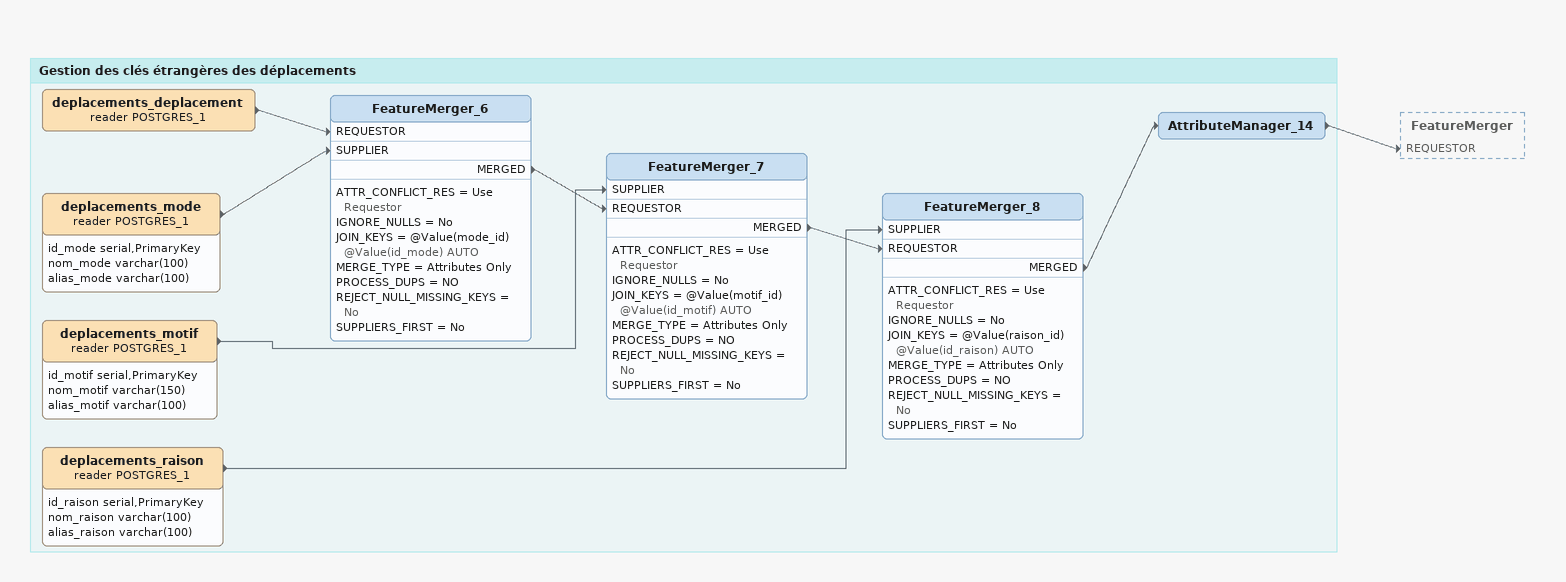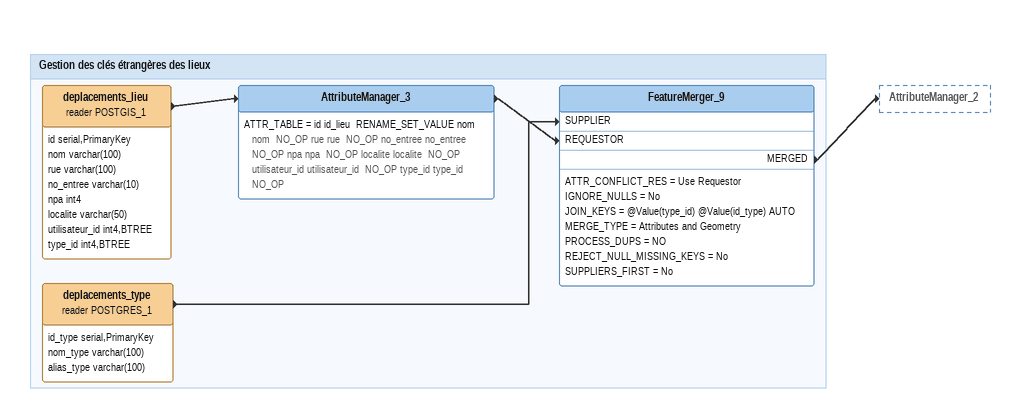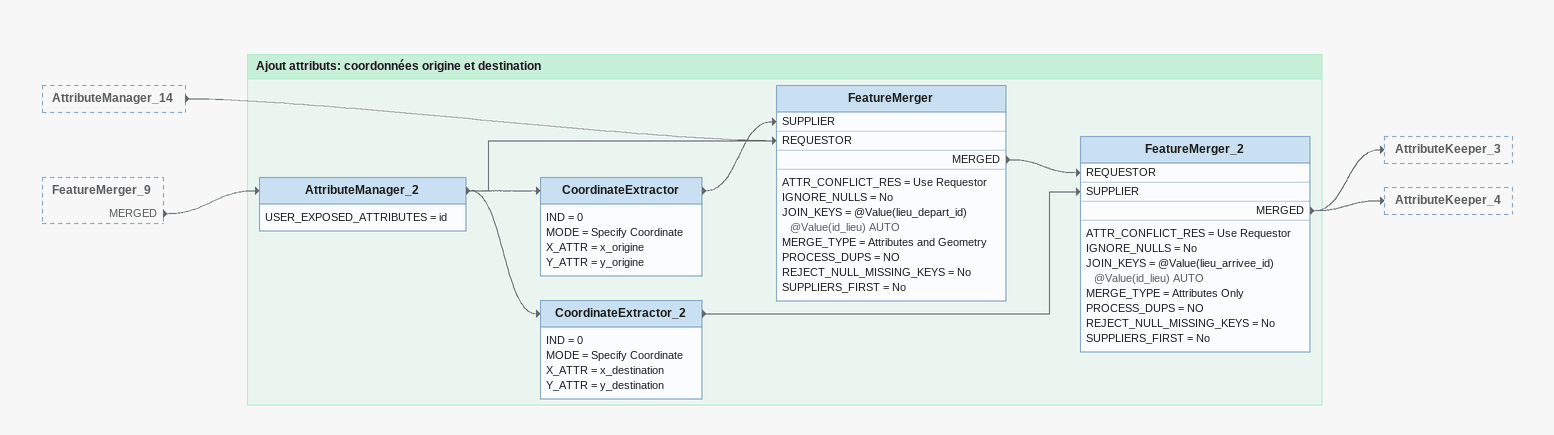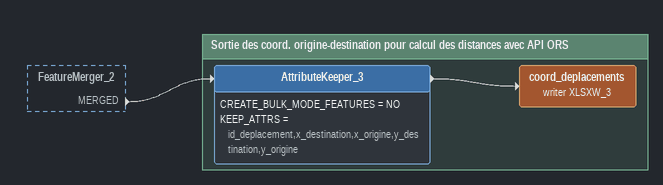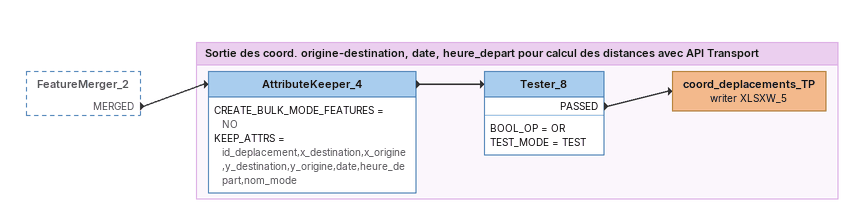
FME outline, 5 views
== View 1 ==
Bookmark: Gestion des clés étrangères des déplacements
deplacements_deplacement (reader POSTGRES_1)
    -> FeatureMerger_6 [REQUESTOR]
deplacements_mode (reader POSTGRES_1)
    attributes: id_mode serial,PrimaryKey, nom_mode varchar(100), alias_mode varchar(100)
    -> FeatureMerger_6 [SUPPLIER]
FeatureMerger_6
    ATTR_CONFLICT_RES = Use Requestor
    IGNORE_NULLS = No
    JOIN_KEYS = @Value(mode_id) @Value(id_mode) AUTO
    MERGE_TYPE = Attributes Only
    PROCESS_DUPS = NO
    REJECT_NULL_MISSING_KEYS = No
    SUPPLIERS_FIRST = No
    MERGED -> FeatureMerger_7 [REQUESTOR]
deplacements_motif (reader POSTGRES_1)
    attributes: id_motif serial,PrimaryKey, nom_motif varchar(150), alias_motif varchar(100)
    -> FeatureMerger_7 [SUPPLIER]
FeatureMerger_7
    ATTR_CONFLICT_RES = Use Requestor
    IGNORE_NULLS = No
    JOIN_KEYS = @Value(motif_id) @Value(id_motif) AUTO
    MERGE_TYPE = Attributes Only
    PROCESS_DUPS = NO
    REJECT_NULL_MISSING_KEYS = No
    SUPPLIERS_FIRST = No
    MERGED -> FeatureMerger_8 [REQUESTOR]
deplacements_raison (reader POSTGRES_1)
    attributes: id_raison serial,PrimaryKey, nom_raison varchar(100), alias_raison varchar(100)
    -> FeatureMerger_8 [SUPPLIER]
FeatureMerger_8
    ATTR_CONFLICT_RES = Use Requestor
    IGNORE_NULLS = No
    JOIN_KEYS = @Value(raison_id) @Value(id_raison) AUTO
    MERGE_TYPE = Attributes Only
    PROCESS_DUPS = NO
    REJECT_NULL_MISSING_KEYS = No
    SUPPLIERS_FIRST = No
    MERGED -> AttributeManager_14
AttributeManager_14
    -> FeatureMerger [REQUESTOR]

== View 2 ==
Bookmark: Gestion des clés étrangères des lieux
deplacements_lieu (reader POSTGIS_1)
    attributes: id serial,PrimaryKey, nom varchar(100), rue varchar(100), no_entree varchar(10), npa int4, localite varchar(50), utilisateur_id int4,BTREE, type_id int4,BTREE
    -> AttributeManager_3
AttributeManager_3
    ATTR_TABLE = id id_lieu  RENAME_SET_VALUE nom nom  NO_OP rue rue  NO_OP no_entree no_entree  NO_OP npa npa  NO_OP localite localite  NO_OP utilisateur_id utilisateur_id  NO_OP type_id type_id  NO_OP
    -> FeatureMerger_9 [REQUESTOR]
deplacements_type (reader POSTGRES_1)
    attributes: id_type serial,PrimaryKey, nom_type varchar(100), alias_type varchar(100)
    -> FeatureMerger_9 [SUPPLIER]
FeatureMerger_9
    ATTR_CONFLICT_RES = Use Requestor
    IGNORE_NULLS = No
    JOIN_KEYS = @Value(type_id) @Value(id_type) AUTO
    MERGE_TYPE = Attributes and Geometry
    PROCESS_DUPS = NO
    REJECT_NULL_MISSING_KEYS = No
    SUPPLIERS_FIRST = No
    MERGED -> AttributeManager_2

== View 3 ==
AttributeManager_14 [outside]
    -> FeatureMerger [REQUESTOR]
FeatureMerger_9 [outside]
    MERGED -> AttributeManager_2

Bookmark: Ajout attributs: coordonnées origine et destination
AttributeManager_2
    USER_EXPOSED_ATTRIBUTES = id
    -> CoordinateExtractor_2
    -> FeatureMerger [REQUESTOR]
    -> CoordinateExtractor
CoordinateExtractor
    IND = 0
    MODE = Specify Coordinate
    X_ATTR = x_origine
    Y_ATTR = y_origine
    -> FeatureMerger [SUPPLIER]
FeatureMerger
    ATTR_CONFLICT_RES = Use Requestor
    IGNORE_NULLS = No
    JOIN_KEYS = @Value(lieu_depart_id) @Value(id_lieu) AUTO
    MERGE_TYPE = Attributes and Geometry
    PROCESS_DUPS = NO
    REJECT_NULL_MISSING_KEYS = No
    SUPPLIERS_FIRST = No
    MERGED -> FeatureMerger_2 [REQUESTOR]
CoordinateExtractor_2
    IND = 0
    MODE = Specify Coordinate
    X_ATTR = x_destination
    Y_ATTR = y_destination
    -> FeatureMerger_2 [SUPPLIER]
FeatureMerger_2
    ATTR_CONFLICT_RES = Use Requestor
    IGNORE_NULLS = No
    JOIN_KEYS = @Value(lieu_arrivee_id) @Value(id_lieu) AUTO
    MERGE_TYPE = Attributes Only
    PROCESS_DUPS = NO
    REJECT_NULL_MISSING_KEYS = No
    SUPPLIERS_FIRST = No
    MERGED -> AttributeKeeper_3
    MERGED -> AttributeKeeper_4

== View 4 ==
FeatureMerger_2 [outside]
    MERGED -> AttributeKeeper_3

Bookmark: Sortie des coord. origine-destination pour calcul des distances avec API ORS
AttributeKeeper_3
    CREATE_BULK_MODE_FEATURES = NO
    KEEP_ATTRS = id_deplacement,x_destination,x_origine,y_destination,y_origine
    -> coord_deplacements (writer XLSXW_3)
coord_deplacements (writer XLSXW_3)

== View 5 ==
FeatureMerger_2 [outside]
    MERGED -> AttributeKeeper_4

Bookmark: Sortie des coord. origine-destination, date, heure_depart pour calcul des distances avec API Transport
AttributeKeeper_4
    CREATE_BULK_MODE_FEATURES = NO
    KEEP_ATTRS = id_deplacement,x_destination,x_origine,y_destination,y_origine,date,heure_depart,nom_mode
    -> Tester_8
Tester_8
    BOOL_OP = OR
    TEST_MODE = TEST
    PASSED -> coord_deplacements_TP (writer XLSXW_5)
coord_deplacements_TP (writer XLSXW_5)
